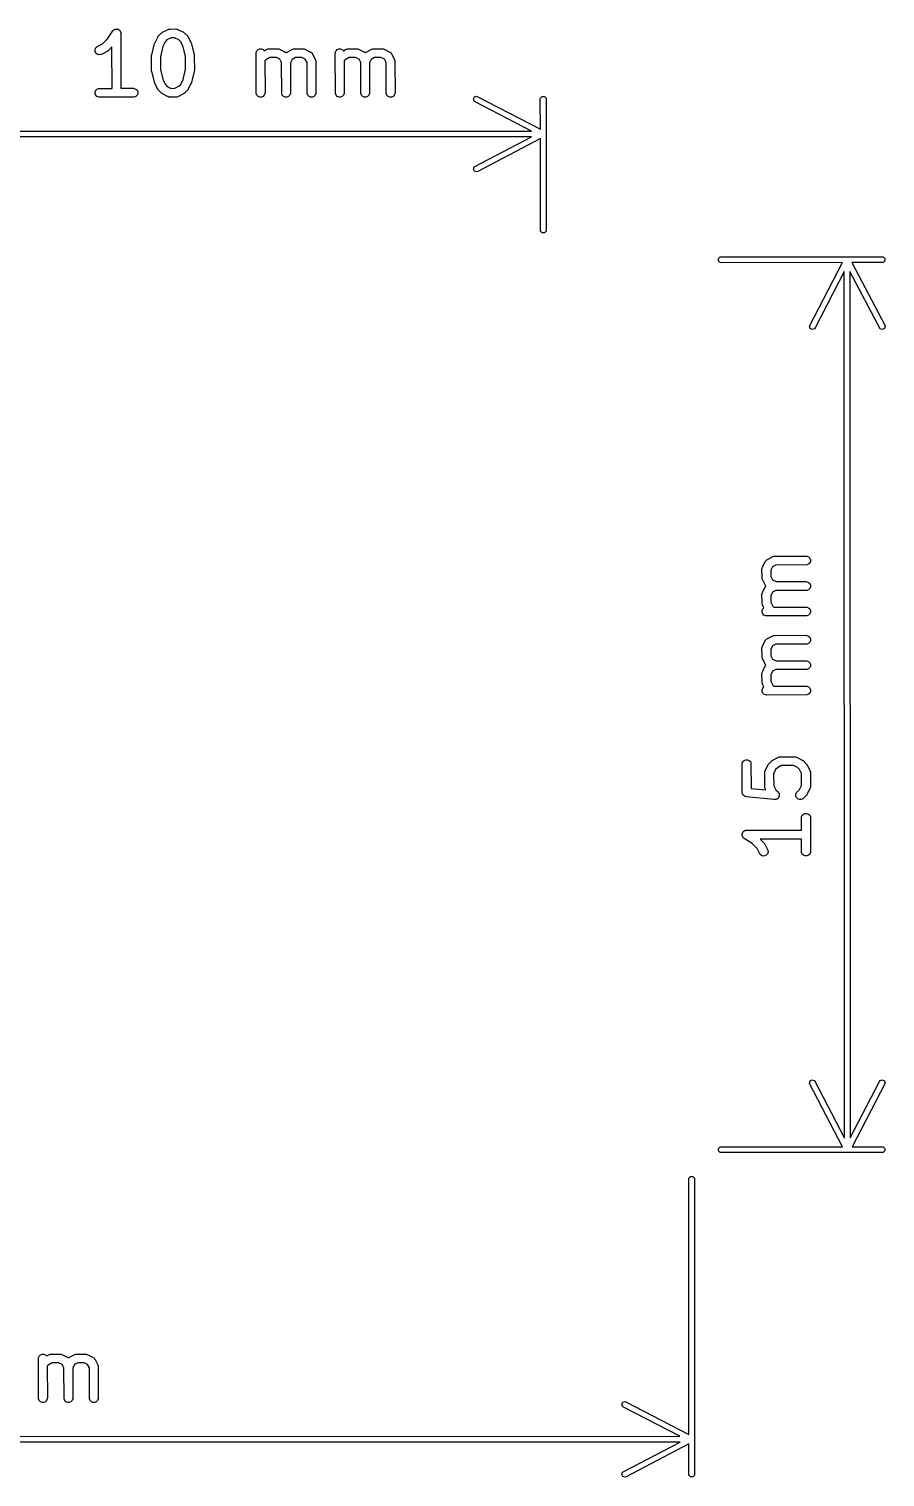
# Model space of a CAD drawing. Extents: x -5.05 to -3.88, y 5.17 to 6.13.
# Drawn here: x -4.445 to -3.878, y 5.173 to 6.134 of the extents above; entities that cross this region are included whole.
import ezdxf

# ---------------------------------------------------------------- set-up
doc = ezdxf.new("R2010")
doc.units = 0
doc.header["$MEASUREMENT"] = 0
doc.layers.add('BLACK', color=7, linetype='CONTINUOUS')

msp = doc.modelspace()

# ---------------------------------------------------------------- linework, layer by layer
at = {"layer": 'BLACK', "linetype": 'CONTINUOUS'}
for p, q in [((-4.39313, 6.12714), (-4.38972, 6.13235)), ((-4.38972, 6.13236), (-4.38935, 6.1328)), ((-4.38972, 6.13235), (-4.38972, 6.13236)), ((-4.38972, 6.13236), (-4.38972, 6.13236)), ((-4.38972, 6.13236), (-4.38972, 6.13236)), ((-4.38935, 6.1328), (-4.38911, 6.13296)), ((-4.38911, 6.13296), (-4.3889, 6.13317)), ((-4.3889, 6.13317), (-4.38864, 6.13328)), ((-4.38864, 6.13328), (-4.3884, 6.13344)), ((-4.3884, 6.13344), (-4.38811, 6.1335)), ((-4.38811, 6.1335), (-4.38784, 6.13361)), ((-4.38784, 6.13361), (-4.38755, 6.13361)), ((-4.38755, 6.13361), (-4.38727, 6.13367)), ((-4.38727, 6.13367), (-4.38698, 6.13361)), ((-4.38698, 6.13361), (-4.38669, 6.13361)), ((-4.38669, 6.13361), (-4.38642, 6.1335)), ((-4.38642, 6.1335), (-4.38614, 6.13344)), ((-4.38614, 6.13344), (-4.38589, 6.13328)), ((-4.38589, 6.13328), (-4.38562, 6.13317)), ((-4.38562, 6.13317), (-4.38542, 6.13297)), ((-4.38542, 6.13297), (-4.38518, 6.13281)), ((-4.38518, 6.13281), (-4.38501, 6.13256)), ((-4.38501, 6.13256), (-4.38481, 6.13236)), ((-4.38481, 6.13236), (-4.3847, 6.13209)), ((-4.3847, 6.13209), (-4.38454, 6.13185)), ((-4.38454, 6.13185), (-4.38448, 6.13156)), ((-4.38448, 6.13156), (-4.38437, 6.13129)), ((-4.38437, 6.13129), (-4.38437, 6.131)), ((-4.38437, 6.131), (-4.38431, 6.13072)), ((-4.38431, 6.13072), (-4.38437, 6.13044)), ((-4.38437, 6.13044), (-4.38431, 6.09428)), ((-4.35934, 6.129), (-4.35748, 6.13093)), ((-4.35748, 6.13093), (-4.35725, 6.13111)), ((-4.35725, 6.13111), (-4.3572, 6.13117)), ((-4.3572, 6.13117), (-4.35715, 6.1312)), ((-4.35715, 6.1312), (-4.35703, 6.1313)), ((-4.35703, 6.1313), (-4.35669, 6.13144)), ((-4.35669, 6.13144), (-4.35296, 6.13336)), ((-4.35296, 6.13336), (-4.35242, 6.13356)), ((-4.35242, 6.13356), (-4.35232, 6.13357)), ((-4.35232, 6.13357), (-4.35222, 6.13361)), ((-4.35222, 6.13361), (-4.35164, 6.13362)), ((-4.35164, 6.13362), (-4.35127, 6.13365)), ((-4.35127, 6.13365), (-4.35121, 6.13362)), ((-4.35121, 6.13362), (-4.34789, 6.13367)), ((-4.34789, 6.13367), (-4.34732, 6.13361)), ((-4.34732, 6.13361), (-4.34722, 6.13357)), ((-4.34722, 6.13357), (-4.34711, 6.13356)), ((-4.34711, 6.13356), (-4.3466, 6.13332)), ((-4.3466, 6.13332), (-4.34625, 6.13317)), ((-4.34625, 6.13317), (-4.3462, 6.13312)), ((-4.3462, 6.13312), (-4.34282, 6.13148)), ((-4.34282, 6.13148), (-4.34257, 6.13133)), ((-4.34257, 6.13133), (-4.3425, 6.1313)), ((-4.3425, 6.1313), (-4.34246, 6.13125)), ((-4.34246, 6.13125), (-4.34233, 6.13117)), ((-4.34233, 6.13117), (-4.34211, 6.13092)), ((-4.34211, 6.13092), (-4.34018, 6.12905)), ((-4.40144, 6.11984), (-4.40108, 6.12093)), ((-4.40108, 6.12093), (-4.40032, 6.1218)), ((-4.40032, 6.1218), (-4.39639, 6.12382)), ((-4.39639, 6.12382), (-4.39313, 6.12714)), ((-4.3902, 6.12177), (-4.39267, 6.11925)), ((-4.39016, 6.09426), (-4.3902, 6.12177)), ((-4.36379, 6.1166), (-4.36201, 6.12393)), ((-4.36201, 6.12393), (-4.36199, 6.12398)), ((-4.36199, 6.124), (-4.36197, 6.12404)), ((-4.36199, 6.12398), (-4.36199, 6.124)), ((-4.36197, 6.12404), (-4.36181, 6.12448)), ((-4.36181, 6.12448), (-4.36165, 6.12469)), ((-4.36165, 6.12469), (-4.35991, 6.12829)), ((-4.35991, 6.12829), (-4.35975, 6.12853)), ((-4.35975, 6.12853), (-4.35972, 6.12861)), ((-4.35972, 6.12861), (-4.35968, 6.12865)), ((-4.35968, 6.12865), (-4.3596, 6.12878)), ((-4.3596, 6.12878), (-4.35934, 6.129)), ((-4.35646, 6.12199), (-4.35811, 6.11516)), ((-4.35493, 6.12514), (-4.35646, 6.12199)), ((-4.35374, 6.12637), (-4.35493, 6.12514)), ((-4.35102, 6.12777), (-4.35374, 6.12637)), ((-4.34865, 6.1278), (-4.35102, 6.12777)), ((-4.34597, 6.1265), (-4.34865, 6.1278)), ((-4.34474, 6.12531), (-4.34597, 6.1265)), ((-4.34323, 6.12238), (-4.34474, 6.12531)), ((-4.34147, 6.11555), (-4.34323, 6.12238)), ((-4.34018, 6.12905), (-4.33999, 6.12883)), ((-4.33999, 6.12883), (-4.33994, 6.12878)), ((-4.33994, 6.12878), (-4.33991, 6.12872)), ((-4.33991, 6.12872), (-4.33981, 6.12861)), ((-4.33981, 6.12861), (-4.33967, 6.12826)), ((-4.33967, 6.12826), (-4.33775, 6.12454)), ((-4.33775, 6.12454), (-4.33774, 6.1245)), ((-4.33774, 6.1245), (-4.33772, 6.12448)), ((-4.33772, 6.12448), (-4.33771, 6.12443)), ((-4.33771, 6.12443), (-4.33755, 6.124)), ((-4.33755, 6.124), (-4.33753, 6.12371)), ((-4.33753, 6.12371), (-4.33565, 6.11643)), ((-4.40136, 6.11869), (-4.40144, 6.11984)), ((-4.40084, 6.11766), (-4.40136, 6.11869)), ((-4.39997, 6.1169), (-4.40084, 6.11766)), ((-4.39888, 6.11654), (-4.39997, 6.1169)), ((-4.39773, 6.11662), (-4.39888, 6.11654)), ((-4.39719, 6.11683), (-4.39773, 6.11662)), ((-4.39347, 6.11874), (-4.39719, 6.11683)), ((-4.39312, 6.11889), (-4.39347, 6.11874)), ((-4.39301, 6.11898), (-4.39312, 6.11889)), ((-4.39295, 6.11901), (-4.39301, 6.11898)), ((-4.3929, 6.11907), (-4.39295, 6.11901)), ((-4.39267, 6.11925), (-4.3929, 6.11907)), ((-4.36397, 6.11586), (-4.36395, 6.11593)), ((-4.36396, 6.11582), (-4.36397, 6.11586)), ((-4.36397, 6.11572), (-4.36396, 6.11582)), ((-4.36392, 6.10653), (-4.36397, 6.11572)), ((-4.36395, 6.11593), (-4.36391, 6.11629)), ((-4.36391, 6.11629), (-4.36379, 6.1166)), ((-4.35811, 6.11516), (-4.35806, 6.10651)), ((-4.34142, 6.1069), (-4.34147, 6.11555)), ((-4.33565, 6.11643), (-4.33564, 6.11633)), ((-4.33564, 6.11633), (-4.33562, 6.11629)), ((-4.33562, 6.11629), (-4.33562, 6.11622)), ((-4.33562, 6.11622), (-4.33557, 6.11586)), ((-4.33557, 6.11586), (-4.33562, 6.11553)), ((-4.33562, 6.11553), (-4.33557, 6.10634)), ((-4.2946, 6.11759), (-4.29455, 6.11817)), ((-4.29455, 6.09077), (-4.2946, 6.11759)), ((-4.29455, 6.11817), (-4.2941, 6.11923)), ((-4.2941, 6.11923), (-4.29329, 6.12005)), ((-4.29329, 6.12005), (-4.29223, 6.12049)), ((-4.29223, 6.12049), (-4.29107, 6.12049)), ((-4.29107, 6.12049), (-4.29001, 6.12005)), ((-4.29001, 6.12005), (-4.28923, 6.11926)), ((-4.28923, 6.11926), (-4.28735, 6.12023)), ((-4.28812, 6.11325), (-4.28874, 6.1126)), ((-4.28874, 6.1126), (-4.2887, 6.09135)), ((-4.28541, 6.11465), (-4.28812, 6.11325)), ((-4.28735, 6.12023), (-4.28681, 6.12044)), ((-4.28681, 6.12044), (-4.2867, 6.12045)), ((-4.2867, 6.12045), (-4.2866, 6.12049)), ((-4.2866, 6.12049), (-4.28606, 6.12049)), ((-4.28606, 6.12049), (-4.28566, 6.12052)), ((-4.28566, 6.12052), (-4.28558, 6.1205)), ((-4.28558, 6.1205), (-4.2804, 6.12055)), ((-4.28117, 6.11468), (-4.28541, 6.11465)), ((-4.27886, 6.11356), (-4.28117, 6.11468)), ((-4.2804, 6.12055), (-4.27983, 6.12049)), ((-4.27983, 6.12049), (-4.27973, 6.12045)), ((-4.27973, 6.12045), (-4.27962, 6.12044)), ((-4.27962, 6.12044), (-4.27911, 6.12019)), ((-4.27911, 6.12019), (-4.27876, 6.12005)), ((-4.27773, 6.11136), (-4.27886, 6.11356)), ((-4.27876, 6.12005), (-4.27871, 6.12)), ((-4.27871, 6.12), (-4.27533, 6.11836)), ((-4.27767, 6.09077), (-4.27773, 6.11136)), ((-4.27533, 6.11836), (-4.27523, 6.1183)), ((-4.27523, 6.1183), (-4.27519, 6.11828)), ((-4.27519, 6.11828), (-4.27513, 6.11823)), ((-4.27513, 6.11823), (-4.27484, 6.11805)), ((-4.27484, 6.11805), (-4.27478, 6.11798)), ((-4.27478, 6.11798), (-4.27471, 6.11805)), ((-4.27471, 6.11805), (-4.27452, 6.11815)), ((-4.27452, 6.11815), (-4.27436, 6.11828)), ((-4.27436, 6.11828), (-4.27407, 6.11838)), ((-4.27407, 6.11838), (-4.27047, 6.12023)), ((-4.27075, 6.11351), (-4.27188, 6.11118)), ((-4.26854, 6.11465), (-4.27075, 6.11351)), ((-4.27047, 6.12023), (-4.26993, 6.12044)), ((-4.26993, 6.12044), (-4.26983, 6.12045)), ((-4.26983, 6.12045), (-4.26973, 6.12049)), ((-4.26973, 6.12049), (-4.26919, 6.12049)), ((-4.26919, 6.12049), (-4.26878, 6.12052)), ((-4.26878, 6.12052), (-4.26871, 6.1205)), ((-4.26871, 6.1205), (-4.26353, 6.12055)), ((-4.2643, 6.11468), (-4.26854, 6.11465)), ((-4.26199, 6.11356), (-4.2643, 6.11468)), ((-4.26353, 6.12055), (-4.26295, 6.12049)), ((-4.26295, 6.12049), (-4.26285, 6.12045)), ((-4.26285, 6.12045), (-4.26275, 6.12044)), ((-4.26275, 6.12044), (-4.26224, 6.12019)), ((-4.26224, 6.12019), (-4.26189, 6.12005)), ((-4.26086, 6.11136), (-4.26199, 6.11356)), ((-4.26189, 6.12005), (-4.26184, 6.12)), ((-4.26184, 6.12), (-4.25846, 6.11836)), ((-4.2608, 6.09077), (-4.26086, 6.11136)), ((-4.25846, 6.11836), (-4.25836, 6.1183)), ((-4.25836, 6.1183), (-4.25832, 6.11828)), ((-4.25832, 6.11828), (-4.25826, 6.11823)), ((-4.25826, 6.11823), (-4.25797, 6.11805)), ((-4.25797, 6.11805), (-4.25773, 6.11777)), ((-4.25773, 6.11777), (-4.25745, 6.11753)), ((-4.25745, 6.11753), (-4.25734, 6.11733)), ((-4.25734, 6.11733), (-4.25721, 6.11718)), ((-4.25721, 6.11718), (-4.25712, 6.11689)), ((-4.25712, 6.11689), (-4.25526, 6.11329)), ((-4.25526, 6.11329), (-4.25506, 6.11275)), ((-4.25506, 6.11275), (-4.25505, 6.11264)), ((-4.25505, 6.11264), (-4.25501, 6.11254)), ((-4.25501, 6.11254), (-4.25501, 6.11205)), ((-4.25501, 6.11205), (-4.25497, 6.1116)), ((-4.25497, 6.1116), (-4.25501, 6.11151)), ((-4.25501, 6.11151), (-4.25495, 6.09135)), ((-4.24211, 6.11759), (-4.24205, 6.11817)), ((-4.24205, 6.09077), (-4.24211, 6.11759)), ((-4.24205, 6.11817), (-4.24161, 6.11923)), ((-4.24161, 6.11923), (-4.2408, 6.12005)), ((-4.2408, 6.12005), (-4.23973, 6.12049)), ((-4.23973, 6.12049), (-4.23858, 6.12049)), ((-4.23858, 6.12049), (-4.23752, 6.12005)), ((-4.23752, 6.12005), (-4.23673, 6.11926)), ((-4.23673, 6.11926), (-4.23485, 6.12023)), ((-4.23563, 6.11325), (-4.23625, 6.1126)), ((-4.23625, 6.1126), (-4.2362, 6.09135)), ((-4.23291, 6.11465), (-4.23563, 6.11325)), ((-4.23485, 6.12023), (-4.23431, 6.12044)), ((-4.23431, 6.12044), (-4.23421, 6.12045)), ((-4.23421, 6.12045), (-4.23411, 6.12049)), ((-4.23411, 6.12049), (-4.23356, 6.12049)), ((-4.23356, 6.12049), (-4.23316, 6.12052)), ((-4.23316, 6.12052), (-4.23309, 6.1205)), ((-4.23309, 6.1205), (-4.22791, 6.12055)), ((-4.22868, 6.11468), (-4.23291, 6.11465)), ((-4.22637, 6.11356), (-4.22868, 6.11468)), ((-4.22791, 6.12055), (-4.22733, 6.12049)), ((-4.22733, 6.12049), (-4.22723, 6.12045)), ((-4.22723, 6.12045), (-4.22713, 6.12044)), ((-4.22713, 6.12044), (-4.22662, 6.12019)), ((-4.22662, 6.12019), (-4.22627, 6.12005)), ((-4.22523, 6.11136), (-4.22637, 6.11356)), ((-4.22627, 6.12005), (-4.22622, 6.12)), ((-4.22622, 6.12), (-4.22284, 6.11836)), ((-4.22518, 6.09077), (-4.22523, 6.11136)), ((-4.22284, 6.11836), (-4.22274, 6.1183)), ((-4.22274, 6.1183), (-4.2227, 6.11828)), ((-4.2227, 6.11828), (-4.22264, 6.11823)), ((-4.22264, 6.11823), (-4.22235, 6.11805)), ((-4.22235, 6.11805), (-4.22228, 6.11798)), ((-4.22228, 6.11798), (-4.22222, 6.11805)), ((-4.22222, 6.11805), (-4.22202, 6.11815)), ((-4.22202, 6.11815), (-4.22187, 6.11828)), ((-4.22187, 6.11828), (-4.22158, 6.11838)), ((-4.22158, 6.11838), (-4.21798, 6.12023)), ((-4.21826, 6.11351), (-4.21938, 6.11118)), ((-4.21604, 6.11465), (-4.21826, 6.11351)), ((-4.21798, 6.12023), (-4.21744, 6.12044)), ((-4.21744, 6.12044), (-4.21733, 6.12045)), ((-4.21733, 6.12045), (-4.21724, 6.12049)), ((-4.21724, 6.12049), (-4.21669, 6.12049)), ((-4.21669, 6.12049), (-4.21629, 6.12052)), ((-4.21629, 6.12052), (-4.21622, 6.1205)), ((-4.21622, 6.1205), (-4.21103, 6.12055)), ((-4.2118, 6.11468), (-4.21604, 6.11465)), ((-4.2095, 6.11356), (-4.2118, 6.11468)), ((-4.21103, 6.12055), (-4.21046, 6.12049)), ((-4.21046, 6.12049), (-4.21036, 6.12045)), ((-4.21036, 6.12045), (-4.21026, 6.12044)), ((-4.21026, 6.12044), (-4.20974, 6.12019)), ((-4.20974, 6.12019), (-4.20939, 6.12005)), ((-4.20836, 6.11136), (-4.2095, 6.11356)), ((-4.20939, 6.12005), (-4.20935, 6.12)), ((-4.20935, 6.12), (-4.20596, 6.11836)), ((-4.20831, 6.09077), (-4.20836, 6.11136)), ((-4.20596, 6.11836), (-4.20587, 6.1183)), ((-4.20587, 6.1183), (-4.20582, 6.11828)), ((-4.20582, 6.11828), (-4.20577, 6.11823)), ((-4.20577, 6.11823), (-4.20547, 6.11805)), ((-4.20547, 6.11805), (-4.20523, 6.11777)), ((-4.20523, 6.11777), (-4.20495, 6.11753)), ((-4.20495, 6.11753), (-4.20485, 6.11733)), ((-4.20485, 6.11733), (-4.20472, 6.11718)), ((-4.20472, 6.11718), (-4.20462, 6.11689)), ((-4.20462, 6.11689), (-4.20277, 6.11329)), ((-4.20277, 6.11329), (-4.20256, 6.11275)), ((-4.20256, 6.11275), (-4.20256, 6.11264)), ((-4.20256, 6.11264), (-4.20251, 6.11254)), ((-4.20251, 6.11254), (-4.20251, 6.11205)), ((-4.20251, 6.11205), (-4.20248, 6.1116)), ((-4.20248, 6.1116), (-4.20251, 6.11151)), ((-4.20251, 6.11151), (-4.20246, 6.09135)), ((-4.36397, 6.1062), (-4.36392, 6.10653)), ((-4.36391, 6.10584), (-4.36397, 6.1062)), ((-4.36391, 6.10577), (-4.36391, 6.10584)), ((-4.3639, 6.10573), (-4.36391, 6.10577)), ((-4.36388, 6.10563), (-4.3639, 6.10573)), ((-4.36201, 6.09836), (-4.36388, 6.10563)), ((-4.35806, 6.10651), (-4.35631, 6.09968)), ((-4.34308, 6.10007), (-4.34142, 6.1069)), ((-4.33575, 6.10547), (-4.33753, 6.09813)), ((-4.33562, 6.10577), (-4.33575, 6.10547)), ((-4.33559, 6.10613), (-4.33562, 6.10577)), ((-4.33557, 6.1062), (-4.33559, 6.10613)), ((-4.33557, 6.10634), (-4.33558, 6.10624)), ((-4.33558, 6.10624), (-4.33557, 6.1062)), ((-4.27188, 6.11118), (-4.27182, 6.09135)), ((-4.21938, 6.11118), (-4.21933, 6.09135)), ((-4.40141, 6.09192), (-4.40097, 6.09299)), ((-4.40097, 6.09299), (-4.40015, 6.0938)), ((-4.40015, 6.0938), (-4.39909, 6.09424)), ((-4.39909, 6.09424), (-4.39016, 6.09426)), ((-4.38431, 6.09428), (-4.37601, 6.0943)), ((-4.37601, 6.0943), (-4.37544, 6.09424)), ((-4.37544, 6.09424), (-4.37437, 6.0938)), ((-4.37437, 6.0938), (-4.37356, 6.09299)), ((-4.37356, 6.09299), (-4.37312, 6.09192)), ((-4.36199, 6.09806), (-4.36201, 6.09836)), ((-4.36182, 6.09763), (-4.36199, 6.09806)), ((-4.36181, 6.09758), (-4.36182, 6.09763)), ((-4.3618, 6.09757), (-4.36181, 6.09758)), ((-4.36178, 6.09752), (-4.3618, 6.09757)), ((-4.35987, 6.0938), (-4.36178, 6.09752)), ((-4.35972, 6.09345), (-4.35987, 6.0938)), ((-4.35963, 6.09334), (-4.35972, 6.09345)), ((-4.3596, 6.09328), (-4.35963, 6.09334)), ((-4.35954, 6.09323), (-4.3596, 6.09328)), ((-4.35935, 6.09301), (-4.35954, 6.09323)), ((-4.35742, 6.09114), (-4.35935, 6.09301)), ((-4.35631, 6.09968), (-4.3548, 6.09675)), ((-4.3548, 6.09675), (-4.35356, 6.09556)), ((-4.35356, 6.09556), (-4.35088, 6.09426)), ((-4.35088, 6.09426), (-4.34851, 6.09429)), ((-4.34851, 6.09429), (-4.3458, 6.09569)), ((-4.3458, 6.09569), (-4.34461, 6.09692)), ((-4.34461, 6.09692), (-4.34308, 6.10007)), ((-4.34019, 6.09306), (-4.34206, 6.09113)), ((-4.33994, 6.09328), (-4.34019, 6.09306)), ((-4.33986, 6.09341), (-4.33994, 6.09328)), ((-4.33981, 6.09345), (-4.33986, 6.09341)), ((-4.33978, 6.09353), (-4.33981, 6.09345)), ((-4.33963, 6.09377), (-4.33978, 6.09353)), ((-4.33788, 6.09737), (-4.33963, 6.09377)), ((-4.33772, 6.09758), (-4.33788, 6.09737)), ((-4.33757, 6.09802), (-4.33772, 6.09758)), ((-4.33755, 6.09806), (-4.33757, 6.09802)), ((-4.33754, 6.09809), (-4.33755, 6.09806)), ((-4.33753, 6.09813), (-4.33754, 6.09809)), ((-4.40141, 6.09077), (-4.40141, 6.09192)), ((-4.40097, 6.08971), (-4.40141, 6.09077)), ((-4.40015, 6.08889), (-4.40097, 6.08971)), ((-4.39909, 6.08845), (-4.40015, 6.08889)), ((-4.39851, 6.08839), (-4.39909, 6.08845)), ((-4.37544, 6.08845), (-4.39851, 6.08839)), ((-4.37437, 6.08889), (-4.37544, 6.08845)), ((-4.37356, 6.08971), (-4.37437, 6.08889)), ((-4.37312, 6.09077), (-4.37356, 6.08971)), ((-4.37312, 6.09192), (-4.37312, 6.09077)), ((-4.3572, 6.09089), (-4.35742, 6.09114)), ((-4.35708, 6.09081), (-4.3572, 6.09089)), ((-4.35703, 6.09077), (-4.35708, 6.09081)), ((-4.35696, 6.09074), (-4.35703, 6.09077)), ((-4.35671, 6.09058), (-4.35696, 6.09074)), ((-4.35333, 6.08894), (-4.35671, 6.09058)), ((-4.35328, 6.08889), (-4.35333, 6.08894)), ((-4.35293, 6.08875), (-4.35328, 6.08889)), ((-4.35242, 6.0885), (-4.35293, 6.08875)), ((-4.35232, 6.08849), (-4.35242, 6.0885)), ((-4.35222, 6.08845), (-4.35232, 6.08849)), ((-4.35164, 6.08839), (-4.35222, 6.08845)), ((-4.34832, 6.08844), (-4.35164, 6.08839)), ((-4.34826, 6.08842), (-4.34832, 6.08844)), ((-4.3479, 6.08844), (-4.34826, 6.08842)), ((-4.34732, 6.08845), (-4.3479, 6.08844)), ((-4.34722, 6.08849), (-4.34732, 6.08845)), ((-4.34711, 6.0885), (-4.34722, 6.08849)), ((-4.34657, 6.0887), (-4.34711, 6.0885)), ((-4.34285, 6.09062), (-4.34657, 6.0887)), ((-4.3425, 6.09077), (-4.34285, 6.09062)), ((-4.34239, 6.09086), (-4.3425, 6.09077)), ((-4.34233, 6.09089), (-4.34239, 6.09086)), ((-4.34228, 6.09095), (-4.34233, 6.09089)), ((-4.34206, 6.09113), (-4.34228, 6.09095)), ((-4.2941, 6.08971), (-4.29455, 6.09077)), ((-4.29329, 6.08889), (-4.2941, 6.08971)), ((-4.29223, 6.08845), (-4.29329, 6.08889)), ((-4.29107, 6.08845), (-4.29223, 6.08845)), ((-4.29001, 6.08889), (-4.29107, 6.08845)), ((-4.28919, 6.08971), (-4.29001, 6.08889)), ((-4.28875, 6.09077), (-4.28919, 6.08971)), ((-4.2887, 6.09135), (-4.28875, 6.09077)), ((-4.27723, 6.08971), (-4.27767, 6.09077)), ((-4.27642, 6.08889), (-4.27723, 6.08971)), ((-4.27535, 6.08845), (-4.27642, 6.08889)), ((-4.2742, 6.08845), (-4.27535, 6.08845)), ((-4.27314, 6.08889), (-4.2742, 6.08845)), ((-4.27232, 6.08971), (-4.27314, 6.08889)), ((-4.27188, 6.09077), (-4.27232, 6.08971)), ((-4.27182, 6.09135), (-4.27188, 6.09077)), ((-4.26036, 6.08971), (-4.2608, 6.09077)), ((-4.25954, 6.08889), (-4.26036, 6.08971)), ((-4.25848, 6.08845), (-4.25954, 6.08889)), ((-4.25733, 6.08845), (-4.25848, 6.08845)), ((-4.25626, 6.08889), (-4.25733, 6.08845)), ((-4.25545, 6.08971), (-4.25626, 6.08889)), ((-4.25501, 6.09077), (-4.25545, 6.08971)), ((-4.25495, 6.09135), (-4.25501, 6.09077)), ((-4.24161, 6.08971), (-4.24205, 6.09077)), ((-4.2408, 6.08889), (-4.24161, 6.08971)), ((-4.23973, 6.08845), (-4.2408, 6.08889)), ((-4.23858, 6.08845), (-4.23973, 6.08845)), ((-4.23752, 6.08889), (-4.23858, 6.08845)), ((-4.2367, 6.08971), (-4.23752, 6.08889)), ((-4.23626, 6.09077), (-4.2367, 6.08971)), ((-4.2362, 6.09135), (-4.23626, 6.09077)), ((-4.22474, 6.08971), (-4.22518, 6.09077)), ((-4.22392, 6.08889), (-4.22474, 6.08971)), ((-4.22286, 6.08845), (-4.22392, 6.08889)), ((-4.22171, 6.08845), (-4.22286, 6.08845)), ((-4.22064, 6.08889), (-4.22171, 6.08845)), ((-4.21983, 6.08971), (-4.22064, 6.08889)), ((-4.21939, 6.09077), (-4.21983, 6.08971)), ((-4.21933, 6.09135), (-4.21939, 6.09077)), ((-4.20787, 6.08971), (-4.20831, 6.09077)), ((-4.20705, 6.08889), (-4.20787, 6.08971)), ((-4.20599, 6.08845), (-4.20705, 6.08889)), ((-4.20483, 6.08845), (-4.20599, 6.08845)), ((-4.20377, 6.08889), (-4.20483, 6.08845)), ((-4.20296, 6.08971), (-4.20377, 6.08889)), ((-4.20251, 6.09077), (-4.20296, 6.08971)), ((-4.20246, 6.09135), (-4.20251, 6.09077)), ((-4.15048, 6.08724), (-4.14979, 6.08857)), ((-4.15003, 6.0858), (-4.15048, 6.08724)), ((-4.14943, 6.08532), (-4.15003, 6.0858)), ((-4.14979, 6.08857), (-4.14835, 6.08902)), ((-4.11194, 6.06594), (-4.14943, 6.08532)), ((-4.14835, 6.08902), (-4.10611, 6.06719)), ((-4.10614, 6.08706), (-4.10599, 6.08782)), ((-4.10611, 6.06719), (-4.10614, 6.08706)), ((-4.10599, 6.08782), (-4.10493, 6.08888)), ((-4.10493, 6.08888), (-4.10342, 6.08888)), ((-4.10342, 6.08888), (-4.10235, 6.08782)), ((-4.10235, 6.08782), (-4.10231, 6.06434)), ((-4.49016, 6.0658), (-4.11194, 6.06594)), ((-4.10231, 6.06434), (-4.10221, 6.06415)), ((-4.10221, 6.0638), (-4.10231, 6.06361)), ((-4.10231, 6.06361), (-4.1022, 6.00024)), ((-4.10221, 6.06415), (-4.10227, 6.06398)), ((-4.10227, 6.06398), (-4.10221, 6.0638)), ((-4.11189, 6.06215), (-4.4901, 6.06201)), ((-4.15003, 6.04215), (-4.11189, 6.06215)), ((-4.1061, 6.06091), (-4.14761, 6.03914)), ((-4.10599, 5.99948), (-4.1061, 6.06091)), ((-4.15048, 6.04072), (-4.15003, 6.04215)), ((-4.14979, 6.03938), (-4.15048, 6.04072)), ((-4.14835, 6.03893), (-4.14979, 6.03938)), ((-4.14761, 6.03914), (-4.14835, 6.03893)), ((-4.10493, 5.99842), (-4.10599, 5.99948)), ((-4.10342, 5.99842), (-4.10493, 5.99842)), ((-4.10235, 5.99948), (-4.10342, 5.99842)), ((-4.1022, 6.00024), (-4.10235, 5.99948)), ((-3.98788, 5.9813), (-3.98682, 5.98237)), ((-3.98788, 5.9798), (-3.98788, 5.9813)), ((-3.98682, 5.97873), (-3.98788, 5.9798)), ((-3.98682, 5.98237), (-3.90278, 5.98249)), ((-3.98606, 5.97858), (-3.98682, 5.97873)), ((-3.90573, 5.97869), (-3.98606, 5.97858)), ((-3.92761, 5.93637), (-3.90573, 5.97869)), ((-3.90278, 5.98249), (-3.90273, 5.98251)), ((-3.90273, 5.98251), (-3.90265, 5.98249)), ((-3.90265, 5.98249), (-3.90247, 5.98249)), ((-3.90247, 5.98249), (-3.90239, 5.98251)), ((-3.90239, 5.98251), (-3.90234, 5.98249)), ((-3.90234, 5.98249), (-3.87947, 5.98252)), ((-3.87872, 5.97873), (-3.89953, 5.9787)), ((-3.89953, 5.9787), (-3.87773, 5.93711)), ((-3.87947, 5.98252), (-3.87872, 5.98237)), ((-3.87872, 5.98237), (-3.87765, 5.9813)), ((-3.87765, 5.9798), (-3.87872, 5.97873)), ((-3.87765, 5.9813), (-3.87765, 5.9798)), ((-3.90453, 5.97278), (-3.9239, 5.93529)), ((-3.90438, 5.39771), (-3.90453, 5.97278)), ((-3.88074, 5.93469), (-3.90074, 5.97284)), ((-3.90074, 5.97284), (-3.90059, 5.39777)), ((-3.92715, 5.93494), (-3.92761, 5.93637)), ((-3.92582, 5.93424), (-3.92715, 5.93494)), ((-3.92438, 5.93469), (-3.92582, 5.93424)), ((-3.9239, 5.93529), (-3.92438, 5.93469)), ((-3.8793, 5.93424), (-3.88074, 5.93469)), ((-3.87796, 5.93494), (-3.8793, 5.93424)), ((-3.87751, 5.93637), (-3.87796, 5.93494)), ((-3.87773, 5.93711), (-3.87751, 5.93637)), ((-3.95913, 5.77526), (-3.95907, 5.77584)), ((-3.95908, 5.77008), (-3.95913, 5.77526)), ((-3.95907, 5.77584), (-3.95903, 5.77594)), ((-3.95903, 5.77594), (-3.95902, 5.77604)), ((-3.95902, 5.77604), (-3.95877, 5.77656)), ((-3.95877, 5.77656), (-3.95863, 5.7769)), ((-3.95863, 5.7769), (-3.95858, 5.77695)), ((-3.95858, 5.77695), (-3.95694, 5.78033)), ((-3.95694, 5.78033), (-3.95688, 5.78043)), ((-3.95688, 5.78043), (-3.95687, 5.78048)), ((-3.95687, 5.78048), (-3.95682, 5.78053)), ((-3.95682, 5.78053), (-3.95663, 5.78082)), ((-3.95663, 5.78082), (-3.95635, 5.78107)), ((-3.95635, 5.78107), (-3.95611, 5.78135)), ((-3.95611, 5.78135), (-3.95591, 5.78145)), ((-3.95591, 5.78145), (-3.95576, 5.78158)), ((-3.95576, 5.78158), (-3.95547, 5.78168)), ((-3.95547, 5.78168), (-3.95187, 5.78353)), ((-3.95215, 5.7768), (-3.95327, 5.77449)), ((-3.94994, 5.77794), (-3.95215, 5.7768)), ((-3.95187, 5.78353), (-3.95133, 5.78374)), ((-3.95133, 5.78374), (-3.95122, 5.78374)), ((-3.95122, 5.78374), (-3.95113, 5.78378)), ((-3.95113, 5.78378), (-3.95064, 5.78379)), ((-3.95064, 5.78379), (-3.95018, 5.78382)), ((-3.95018, 5.78382), (-3.95009, 5.78379)), ((-3.95009, 5.78379), (-3.92993, 5.78384)), ((-3.92935, 5.77799), (-3.94994, 5.77794)), ((-3.92993, 5.78384), (-3.92935, 5.78378)), ((-3.92935, 5.78378), (-3.92829, 5.78334)), ((-3.92829, 5.77843), (-3.92935, 5.77799)), ((-3.92829, 5.78334), (-3.92747, 5.78253)), ((-3.92747, 5.77925), (-3.92829, 5.77843)), ((-3.92747, 5.78253), (-3.92703, 5.78146)), ((-3.92703, 5.78031), (-3.92747, 5.77925)), ((-3.92703, 5.78146), (-3.92703, 5.78031)), ((-3.9591, 5.77001), (-3.95908, 5.77008)), ((-3.95908, 5.76961), (-3.9591, 5.77001)), ((-3.95907, 5.76906), (-3.95908, 5.76961)), ((-3.95903, 5.76897), (-3.95907, 5.76906)), ((-3.95902, 5.76886), (-3.95903, 5.76897)), ((-3.95882, 5.76832), (-3.95902, 5.76886)), ((-3.95696, 5.76472), (-3.95882, 5.76832)), ((-3.95327, 5.77449), (-3.95323, 5.77026)), ((-3.95323, 5.77026), (-3.95209, 5.76804)), ((-3.95209, 5.76804), (-3.94976, 5.76692)), ((-3.94976, 5.76692), (-3.92993, 5.76697)), ((-3.92993, 5.76697), (-3.92935, 5.76691)), ((-3.92935, 5.76691), (-3.92829, 5.76647)), ((-3.92829, 5.76647), (-3.92747, 5.76566)), ((-3.92747, 5.76566), (-3.92703, 5.76459)), ((-3.95913, 5.75839), (-3.95907, 5.75897)), ((-3.95908, 5.75321), (-3.95913, 5.75839)), ((-3.95907, 5.75897), (-3.95903, 5.75907)), ((-3.95903, 5.75907), (-3.95902, 5.75917)), ((-3.95902, 5.75917), (-3.95877, 5.75968)), ((-3.95877, 5.75968), (-3.95863, 5.76003)), ((-3.95863, 5.76003), (-3.95858, 5.76008)), ((-3.95858, 5.76008), (-3.95694, 5.76346)), ((-3.95687, 5.76443), (-3.95696, 5.76472)), ((-3.95694, 5.76346), (-3.95688, 5.76356)), ((-3.95688, 5.76356), (-3.95687, 5.7636)), ((-3.95673, 5.76428), (-3.95687, 5.76443)), ((-3.95687, 5.7636), (-3.95682, 5.76366)), ((-3.95682, 5.76366), (-3.95663, 5.76395)), ((-3.95663, 5.76408), (-3.95673, 5.76428)), ((-3.95656, 5.76402), (-3.95663, 5.76408)), ((-3.95663, 5.76395), (-3.95656, 5.76402)), ((-3.95215, 5.75993), (-3.95327, 5.75762)), ((-3.95327, 5.75762), (-3.95323, 5.75338)), ((-3.94994, 5.76106), (-3.95215, 5.75993)), ((-3.92935, 5.76112), (-3.94994, 5.76106)), ((-3.92829, 5.76156), (-3.92935, 5.76112)), ((-3.92747, 5.76238), (-3.92829, 5.76156)), ((-3.92703, 5.76344), (-3.92747, 5.76238)), ((-3.92703, 5.76459), (-3.92703, 5.76344)), ((-3.9591, 5.75314), (-3.95908, 5.75321)), ((-3.95908, 5.75273), (-3.9591, 5.75314)), ((-3.95907, 5.75219), (-3.95908, 5.75273)), ((-3.95903, 5.75209), (-3.95907, 5.75219)), ((-3.95907, 5.74772), (-3.95863, 5.74878)), ((-3.95907, 5.74657), (-3.95907, 5.74772)), ((-3.95863, 5.7455), (-3.95907, 5.74657)), ((-3.95902, 5.75199), (-3.95903, 5.75209)), ((-3.95882, 5.75145), (-3.95902, 5.75199)), ((-3.95785, 5.74957), (-3.95882, 5.75145)), ((-3.95863, 5.74878), (-3.95785, 5.74957)), ((-3.95323, 5.75338), (-3.95183, 5.75067)), ((-3.95183, 5.75067), (-3.95119, 5.75005)), ((-3.95119, 5.75005), (-3.92993, 5.7501)), ((-3.92993, 5.7501), (-3.92935, 5.75004)), ((-3.92935, 5.75004), (-3.92829, 5.7496)), ((-3.92829, 5.7496), (-3.92747, 5.74878)), ((-3.92747, 5.74878), (-3.92703, 5.74772)), ((-3.92703, 5.74657), (-3.92747, 5.7455)), ((-3.92703, 5.74772), (-3.92703, 5.74657)), ((-3.95782, 5.74469), (-3.95863, 5.7455)), ((-3.95675, 5.74425), (-3.95782, 5.74469)), ((-3.95618, 5.74419), (-3.95675, 5.74425)), ((-3.92935, 5.74425), (-3.95618, 5.74419)), ((-3.92829, 5.74469), (-3.92935, 5.74425)), ((-3.92747, 5.7455), (-3.92829, 5.74469)), ((-3.95858, 5.72446), (-3.95694, 5.72784)), ((-3.95694, 5.72784), (-3.95688, 5.72794)), ((-3.95688, 5.72794), (-3.95687, 5.72798)), ((-3.95687, 5.72798), (-3.95682, 5.72804)), ((-3.95682, 5.72804), (-3.95663, 5.72833)), ((-3.95663, 5.72833), (-3.95635, 5.72857)), ((-3.95635, 5.72857), (-3.95611, 5.72885)), ((-3.95611, 5.72885), (-3.95591, 5.72895)), ((-3.95591, 5.72895), (-3.95576, 5.72909)), ((-3.95576, 5.72909), (-3.95547, 5.72918)), ((-3.95547, 5.72918), (-3.95187, 5.73104)), ((-3.95187, 5.73104), (-3.95133, 5.73124)), ((-3.95133, 5.73124), (-3.95122, 5.73125)), ((-3.95122, 5.73125), (-3.95113, 5.73129)), ((-3.95113, 5.73129), (-3.95064, 5.73129)), ((-3.95064, 5.73129), (-3.95018, 5.73132)), ((-3.95018, 5.73132), (-3.95009, 5.73129)), ((-3.95009, 5.73129), (-3.92993, 5.73135)), ((-3.92993, 5.73135), (-3.92935, 5.73129)), ((-3.92935, 5.73129), (-3.92829, 5.73085)), ((-3.92829, 5.73085), (-3.92747, 5.73004)), ((-3.92747, 5.73004), (-3.92703, 5.72897)), ((-3.92703, 5.72782), (-3.92747, 5.72675)), ((-3.92703, 5.72897), (-3.92703, 5.72782)), ((-3.95913, 5.72277), (-3.95907, 5.72335)), ((-3.95908, 5.71759), (-3.95913, 5.72277)), ((-3.9591, 5.71752), (-3.95908, 5.71759)), ((-3.95908, 5.71711), (-3.9591, 5.71752)), ((-3.95907, 5.72335), (-3.95903, 5.72344)), ((-3.95903, 5.72344), (-3.95902, 5.72355)), ((-3.95902, 5.72355), (-3.95877, 5.72406)), ((-3.95877, 5.72406), (-3.95863, 5.72441)), ((-3.95863, 5.72441), (-3.95858, 5.72446)), ((-3.95215, 5.72431), (-3.95327, 5.722)), ((-3.95327, 5.722), (-3.95323, 5.71776)), ((-3.95323, 5.71776), (-3.95209, 5.71555)), ((-3.94994, 5.72544), (-3.95215, 5.72431)), ((-3.92935, 5.7255), (-3.94994, 5.72544)), ((-3.92829, 5.72594), (-3.92935, 5.7255)), ((-3.92747, 5.72675), (-3.92829, 5.72594)), ((-3.95907, 5.71657), (-3.95908, 5.71711)), ((-3.95903, 5.71647), (-3.95907, 5.71657)), ((-3.95902, 5.71637), (-3.95903, 5.71647)), ((-3.95882, 5.71583), (-3.95902, 5.71637)), ((-3.95696, 5.71223), (-3.95882, 5.71583)), ((-3.95858, 5.70759), (-3.95694, 5.71097)), ((-3.95687, 5.71193), (-3.95696, 5.71223)), ((-3.95694, 5.71097), (-3.95688, 5.71106)), ((-3.95688, 5.71106), (-3.95687, 5.71111)), ((-3.95673, 5.71178), (-3.95687, 5.71193)), ((-3.95687, 5.71111), (-3.95682, 5.71117)), ((-3.95682, 5.71117), (-3.95663, 5.71146)), ((-3.95663, 5.71159), (-3.95673, 5.71178)), ((-3.95656, 5.71152), (-3.95663, 5.71159)), ((-3.95663, 5.71146), (-3.95656, 5.71152)), ((-3.94994, 5.70857), (-3.95215, 5.70744)), ((-3.95209, 5.71555), (-3.94976, 5.71442)), ((-3.92935, 5.70863), (-3.94994, 5.70857)), ((-3.94976, 5.71442), (-3.92993, 5.71448)), ((-3.92993, 5.71448), (-3.92935, 5.71442)), ((-3.92935, 5.71442), (-3.92829, 5.71398)), ((-3.92829, 5.70907), (-3.92935, 5.70863)), ((-3.92829, 5.71398), (-3.92747, 5.71316)), ((-3.92747, 5.70988), (-3.92829, 5.70907)), ((-3.92747, 5.71316), (-3.92703, 5.7121)), ((-3.92703, 5.71095), (-3.92747, 5.70988)), ((-3.92703, 5.7121), (-3.92703, 5.71095)), ((-3.95913, 5.7059), (-3.95907, 5.70647)), ((-3.95908, 5.70072), (-3.95913, 5.7059)), ((-3.9591, 5.70064), (-3.95908, 5.70072)), ((-3.95908, 5.70024), (-3.9591, 5.70064)), ((-3.95907, 5.6997), (-3.95908, 5.70024)), ((-3.95907, 5.70647), (-3.95903, 5.70657)), ((-3.95903, 5.6996), (-3.95907, 5.6997)), ((-3.95903, 5.70657), (-3.95902, 5.70668)), ((-3.95902, 5.69949), (-3.95903, 5.6996)), ((-3.95902, 5.70668), (-3.95877, 5.70719)), ((-3.95882, 5.69895), (-3.95902, 5.69949)), ((-3.95785, 5.69707), (-3.95882, 5.69895)), ((-3.95877, 5.70719), (-3.95863, 5.70754)), ((-3.95863, 5.70754), (-3.95858, 5.70759)), ((-3.95215, 5.70744), (-3.95327, 5.70513)), ((-3.95327, 5.70513), (-3.95323, 5.70089)), ((-3.95323, 5.70089), (-3.95183, 5.69818)), ((-3.95183, 5.69818), (-3.95119, 5.69756)), ((-3.95907, 5.69523), (-3.95863, 5.69629)), ((-3.95907, 5.69407), (-3.95907, 5.69523)), ((-3.95863, 5.69301), (-3.95907, 5.69407)), ((-3.95863, 5.69629), (-3.95785, 5.69707)), ((-3.95782, 5.69219), (-3.95863, 5.69301)), ((-3.95675, 5.69175), (-3.95782, 5.69219)), ((-3.95618, 5.6917), (-3.95675, 5.69175)), ((-3.92935, 5.69175), (-3.95618, 5.6917)), ((-3.95119, 5.69756), (-3.92993, 5.6976)), ((-3.92993, 5.6976), (-3.92935, 5.69755)), ((-3.92935, 5.69755), (-3.92829, 5.6971)), ((-3.92829, 5.69219), (-3.92935, 5.69175)), ((-3.92829, 5.6971), (-3.92747, 5.69629)), ((-3.92747, 5.69301), (-3.92829, 5.69219)), ((-3.92747, 5.69629), (-3.92703, 5.69523)), ((-3.92703, 5.69407), (-3.92747, 5.69301)), ((-3.92703, 5.69523), (-3.92703, 5.69407)), ((-3.95184, 5.6485), (-3.94812, 5.65042)), ((-3.94812, 5.65042), (-3.94758, 5.65063)), ((-3.94758, 5.65063), (-3.94748, 5.65064)), ((-3.94748, 5.65064), (-3.94738, 5.65068)), ((-3.94738, 5.65068), (-3.94686, 5.65068)), ((-3.94686, 5.65068), (-3.94643, 5.65071)), ((-3.94643, 5.65071), (-3.94635, 5.65068)), ((-3.94635, 5.65068), (-3.93743, 5.65073)), ((-3.93743, 5.65073), (-3.93685, 5.65068)), ((-3.93685, 5.65068), (-3.93675, 5.65064)), ((-3.93675, 5.65064), (-3.93665, 5.65063)), ((-3.93665, 5.65063), (-3.93614, 5.65038)), ((-3.93614, 5.65038), (-3.93579, 5.65024)), ((-3.93579, 5.65024), (-3.93574, 5.65019)), ((-3.93574, 5.65019), (-3.93236, 5.64855)), ((-3.97225, 5.64591), (-3.97219, 5.64648)), ((-3.9722, 5.62728), (-3.97225, 5.64591)), ((-3.97219, 5.64648), (-3.97175, 5.64755)), ((-3.97175, 5.64755), (-3.97094, 5.64836)), ((-3.97094, 5.64836), (-3.96987, 5.6488)), ((-3.96987, 5.6488), (-3.96872, 5.6488)), ((-3.96872, 5.6488), (-3.96766, 5.64836)), ((-3.96766, 5.64836), (-3.96684, 5.64755)), ((-3.96684, 5.64755), (-3.9664, 5.64648)), ((-3.9664, 5.64648), (-3.96635, 5.62978)), ((-3.95725, 5.64028), (-3.9572, 5.64086)), ((-3.9572, 5.64086), (-3.95716, 5.64096)), ((-3.95716, 5.64096), (-3.95715, 5.64106)), ((-3.95715, 5.64106), (-3.9569, 5.64157)), ((-3.9569, 5.64157), (-3.95676, 5.64192)), ((-3.95676, 5.64192), (-3.95671, 5.64197)), ((-3.95671, 5.64197), (-3.95507, 5.64535)), ((-3.95507, 5.64535), (-3.95491, 5.6456)), ((-3.95491, 5.6456), (-3.95488, 5.64567)), ((-3.95488, 5.64567), (-3.95484, 5.64572)), ((-3.95484, 5.64572), (-3.95476, 5.64584)), ((-3.95476, 5.64584), (-3.9545, 5.64606)), ((-3.9545, 5.64606), (-3.95264, 5.64799)), ((-3.95264, 5.64799), (-3.95241, 5.64818)), ((-3.95241, 5.64818), (-3.95236, 5.64824)), ((-3.95236, 5.64824), (-3.95231, 5.64827)), ((-3.95231, 5.64827), (-3.95219, 5.64836)), ((-3.95219, 5.64836), (-3.95184, 5.6485)), ((-3.95009, 5.6422), (-3.9514, 5.6395)), ((-3.94889, 5.64344), (-3.95009, 5.6422)), ((-3.94619, 5.64483), (-3.94889, 5.64344)), ((-3.93821, 5.64488), (-3.94619, 5.64483)), ((-3.9355, 5.64357), (-3.93821, 5.64488)), ((-3.93427, 5.64237), (-3.9355, 5.64357)), ((-3.93288, 5.63967), (-3.93427, 5.64237)), ((-3.93236, 5.64855), (-3.93211, 5.64839)), ((-3.93211, 5.64839), (-3.93204, 5.64836)), ((-3.93204, 5.64836), (-3.93199, 5.64832)), ((-3.93199, 5.64832), (-3.93187, 5.64824)), ((-3.93187, 5.64824), (-3.93165, 5.64798)), ((-3.93165, 5.64798), (-3.92972, 5.64612)), ((-3.92972, 5.64612), (-3.92953, 5.64589)), ((-3.92953, 5.64589), (-3.92947, 5.64584)), ((-3.92947, 5.64584), (-3.92944, 5.64579)), ((-3.92944, 5.64579), (-3.92935, 5.64567)), ((-3.92935, 5.64567), (-3.9292, 5.64532)), ((-3.9292, 5.64532), (-3.92729, 5.6416)), ((-3.92729, 5.6416), (-3.92708, 5.64106)), ((-3.92708, 5.64106), (-3.92707, 5.64096)), ((-3.92707, 5.64096), (-3.92703, 5.64086)), ((-3.92703, 5.64086), (-3.92703, 5.64034)), ((-3.9572, 5.63136), (-3.95725, 5.64028)), ((-3.95723, 5.63128), (-3.9572, 5.63136)), ((-3.9572, 5.63085), (-3.95723, 5.63128)), ((-3.9572, 5.63033), (-3.9572, 5.63085)), ((-3.9514, 5.6395), (-3.95135, 5.63152)), ((-3.95135, 5.63152), (-3.94996, 5.62881)), ((-3.93414, 5.62898), (-3.93283, 5.63169)), ((-3.93283, 5.63169), (-3.93288, 5.63967)), ((-3.92703, 5.64034), (-3.927, 5.63991)), ((-3.927, 5.63991), (-3.92703, 5.63983)), ((-3.92703, 5.63983), (-3.92698, 5.63091)), ((-3.92698, 5.63091), (-3.92703, 5.63033)), ((-3.97224, 5.62687), (-3.9722, 5.62728)), ((-3.97219, 5.62673), (-3.97224, 5.62687)), ((-3.97219, 5.62658), (-3.97219, 5.62673)), ((-3.97203, 5.62618), (-3.97219, 5.62658)), ((-3.9719, 5.62577), (-3.97203, 5.62618)), ((-3.97181, 5.62565), (-3.9719, 5.62577)), ((-3.97175, 5.62552), (-3.97181, 5.62565)), ((-3.97145, 5.62521), (-3.97175, 5.62552)), ((-3.97118, 5.62488), (-3.97145, 5.62521)), ((-3.97104, 5.62481), (-3.97118, 5.62488)), ((-3.97094, 5.6247), (-3.97104, 5.62481)), ((-3.97054, 5.62454), (-3.97094, 5.6247)), ((-3.97016, 5.62433), (-3.97054, 5.62454)), ((-3.96994, 5.62429), (-3.97016, 5.62433)), ((-3.96987, 5.62426), (-3.96994, 5.62429)), ((-3.9698, 5.62426), (-3.96987, 5.62426)), ((-3.96959, 5.62422), (-3.9698, 5.62426)), ((-3.95125, 5.62244), (-3.96959, 5.62422)), ((-3.96635, 5.62978), (-3.95655, 5.62883)), ((-3.95716, 5.63023), (-3.9572, 5.63033)), ((-3.95715, 5.63013), (-3.95716, 5.63023)), ((-3.95694, 5.62959), (-3.95715, 5.63013)), ((-3.95655, 5.62883), (-3.95694, 5.62959)), ((-3.95113, 5.62239), (-3.95125, 5.62244)), ((-3.95071, 5.62239), (-3.95113, 5.62239)), ((-3.95027, 5.62234), (-3.95071, 5.62239)), ((-3.95012, 5.62239), (-3.95027, 5.62234)), ((-3.94997, 5.62239), (-3.95012, 5.62239)), ((-3.94958, 5.62255), (-3.94997, 5.62239)), ((-3.94996, 5.62881), (-3.94846, 5.62737)), ((-3.94916, 5.62268), (-3.94958, 5.62255)), ((-3.94905, 5.62277), (-3.94916, 5.62268)), ((-3.94891, 5.62283), (-3.94905, 5.62277)), ((-3.94861, 5.62313), (-3.94891, 5.62283)), ((-3.94827, 5.62341), (-3.94861, 5.62313)), ((-3.94846, 5.62737), (-3.9481, 5.62692)), ((-3.9482, 5.62354), (-3.94827, 5.62341)), ((-3.9481, 5.62364), (-3.9482, 5.62354)), ((-3.9481, 5.62692), (-3.94804, 5.62679)), ((-3.94793, 5.62404), (-3.9481, 5.62364)), ((-3.94804, 5.62679), (-3.94794, 5.62667)), ((-3.94794, 5.62667), (-3.94782, 5.62626)), ((-3.94773, 5.62442), (-3.94793, 5.62404)), ((-3.94782, 5.62626), (-3.94765, 5.62586)), ((-3.94771, 5.62457), (-3.94773, 5.62442)), ((-3.94765, 5.62471), (-3.94771, 5.62457)), ((-3.94765, 5.62586), (-3.94765, 5.62571)), ((-3.94765, 5.62571), (-3.94761, 5.62557)), ((-3.94761, 5.62557), (-3.94765, 5.62514)), ((-3.94765, 5.62514), (-3.94765, 5.62471)), ((-3.93657, 5.62586), (-3.93613, 5.62692)), ((-3.93657, 5.62471), (-3.93657, 5.62586)), ((-3.93613, 5.62364), (-3.93657, 5.62471)), ((-3.93613, 5.62692), (-3.93414, 5.62898)), ((-3.93532, 5.62283), (-3.93613, 5.62364)), ((-3.93425, 5.62239), (-3.93532, 5.62283)), ((-3.9331, 5.62239), (-3.93425, 5.62239)), ((-3.93204, 5.62283), (-3.9331, 5.62239)), ((-3.93159, 5.6232), (-3.93204, 5.62283)), ((-3.92973, 5.62513), (-3.93159, 5.6232)), ((-3.92947, 5.62535), (-3.92973, 5.62513)), ((-3.92939, 5.62547), (-3.92947, 5.62535)), ((-3.92935, 5.62552), (-3.92939, 5.62547)), ((-3.92932, 5.62559), (-3.92935, 5.62552)), ((-3.92916, 5.62584), (-3.92932, 5.62559)), ((-3.92752, 5.62922), (-3.92916, 5.62584)), ((-3.92747, 5.62927), (-3.92752, 5.62922)), ((-3.92733, 5.62962), (-3.92747, 5.62927)), ((-3.92708, 5.63013), (-3.92733, 5.62962)), ((-3.92707, 5.63023), (-3.92708, 5.63013)), ((-3.92703, 5.63033), (-3.92707, 5.63023)), ((-3.93282, 5.61086), (-3.93238, 5.61193)), ((-3.93238, 5.61193), (-3.93157, 5.61274)), ((-3.93157, 5.61274), (-3.9305, 5.61318)), ((-3.9305, 5.61318), (-3.92935, 5.61318)), ((-3.92935, 5.61318), (-3.92829, 5.61274)), ((-3.92829, 5.61274), (-3.92747, 5.61193)), ((-3.92747, 5.61193), (-3.92703, 5.61086)), ((-3.96958, 5.60193), (-3.9693, 5.60199)), ((-3.9693, 5.60199), (-3.96902, 5.60193)), ((-3.96902, 5.60193), (-3.93286, 5.60198)), ((-3.93288, 5.61028), (-3.93282, 5.61086)), ((-3.93286, 5.60198), (-3.93288, 5.61028)), ((-3.92703, 5.61086), (-3.92698, 5.58779)), ((-3.97225, 5.59903), (-3.97219, 5.59932)), ((-3.97219, 5.59875), (-3.97225, 5.59903)), ((-3.97219, 5.59961), (-3.97208, 5.59988)), ((-3.97219, 5.59932), (-3.97219, 5.59961)), ((-3.97219, 5.59846), (-3.97219, 5.59875)), ((-3.97208, 5.59819), (-3.97219, 5.59846)), ((-3.97208, 5.59988), (-3.97203, 5.60016)), ((-3.97203, 5.5979), (-3.97208, 5.59819)), ((-3.97203, 5.60016), (-3.97187, 5.60041)), ((-3.97186, 5.59766), (-3.97203, 5.5979)), ((-3.97187, 5.60041), (-3.97175, 5.60068)), ((-3.97175, 5.5974), (-3.97186, 5.59766)), ((-3.97175, 5.60068), (-3.97155, 5.60088)), ((-3.97155, 5.59719), (-3.97175, 5.5974)), ((-3.97155, 5.60088), (-3.97139, 5.60112)), ((-3.97138, 5.59695), (-3.97155, 5.59719)), ((-3.97139, 5.60112), (-3.97115, 5.60128)), ((-3.97094, 5.59658), (-3.97138, 5.59695)), ((-3.97115, 5.60128), (-3.97094, 5.60149)), ((-3.97094, 5.60149), (-3.97067, 5.6016)), ((-3.96573, 5.59316), (-3.97094, 5.59658)), ((-3.97094, 5.59658), (-3.97094, 5.59658)), ((-3.97094, 5.59658), (-3.97094, 5.59658)), ((-3.97094, 5.59658), (-3.97094, 5.59658)), ((-3.97067, 5.6016), (-3.97043, 5.60176)), ((-3.97043, 5.60176), (-3.97014, 5.60182)), ((-3.97014, 5.60182), (-3.96987, 5.60193)), ((-3.96987, 5.60193), (-3.96958, 5.60193)), ((-3.96241, 5.58991), (-3.96573, 5.59316)), ((-3.93285, 5.59614), (-3.96036, 5.5961)), ((-3.96036, 5.5961), (-3.95784, 5.59363)), ((-3.95784, 5.59363), (-3.95765, 5.5934)), ((-3.95765, 5.5934), (-3.95759, 5.59335)), ((-3.95759, 5.59335), (-3.95756, 5.59329)), ((-3.95756, 5.59329), (-3.95747, 5.59318)), ((-3.95747, 5.59318), (-3.95733, 5.59283)), ((-3.95733, 5.59283), (-3.95541, 5.58911)), ((-3.93282, 5.58721), (-3.93285, 5.59614)), ((-3.96038, 5.58598), (-3.96241, 5.58991)), ((-3.95951, 5.58522), (-3.96038, 5.58598)), ((-3.95842, 5.58486), (-3.95951, 5.58522)), ((-3.95727, 5.58494), (-3.95842, 5.58486)), ((-3.95624, 5.58546), (-3.95727, 5.58494)), ((-3.95548, 5.58633), (-3.95624, 5.58546)), ((-3.95512, 5.58742), (-3.95548, 5.58633)), ((-3.95541, 5.58911), (-3.9552, 5.58857)), ((-3.9552, 5.58857), (-3.95512, 5.58742)), ((-3.93238, 5.58615), (-3.93282, 5.58721)), ((-3.93157, 5.58533), (-3.93238, 5.58615)), ((-3.9305, 5.58489), (-3.93157, 5.58533)), ((-3.92935, 5.58489), (-3.9305, 5.58489)), ((-3.92829, 5.58533), (-3.92935, 5.58489)), ((-3.92747, 5.58615), (-3.92829, 5.58533)), ((-3.92703, 5.58721), (-3.92747, 5.58615)), ((-3.92698, 5.58779), (-3.92703, 5.58721)), ((-3.92761, 5.43418), (-3.92715, 5.43562)), ((-3.92739, 5.43344), (-3.92761, 5.43418)), ((-3.90563, 5.39193), (-3.92739, 5.43344)), ((-3.92715, 5.43562), (-3.92582, 5.43631)), ((-3.92582, 5.43631), (-3.92438, 5.43586)), ((-3.92438, 5.43586), (-3.90438, 5.39771)), ((-3.90059, 5.39777), (-3.88122, 5.43526)), ((-3.87751, 5.43418), (-3.89934, 5.39194)), ((-3.88122, 5.43526), (-3.88074, 5.43586)), ((-3.88074, 5.43586), (-3.8793, 5.43631)), ((-3.8793, 5.43631), (-3.87796, 5.43562)), ((-3.87796, 5.43562), (-3.87751, 5.43418)), ((-3.98788, 5.39075), (-3.98682, 5.39182)), ((-3.98788, 5.38925), (-3.98788, 5.39075)), ((-3.98682, 5.39182), (-3.90563, 5.39193)), ((-3.89934, 5.39194), (-3.87947, 5.39197)), ((-3.87947, 5.39197), (-3.87872, 5.39182)), ((-3.87872, 5.39182), (-3.87765, 5.39075)), ((-3.87765, 5.39075), (-3.87765, 5.38925)), ((-3.98682, 5.38818), (-3.98788, 5.38925)), ((-3.98606, 5.38803), (-3.98682, 5.38818)), ((-3.90294, 5.38815), (-3.98606, 5.38803)), ((-3.90273, 5.38804), (-3.90294, 5.38815)), ((-3.90256, 5.38809), (-3.90273, 5.38804)), ((-3.90239, 5.38804), (-3.90256, 5.38809)), ((-3.90218, 5.38815), (-3.90239, 5.38804)), ((-3.87872, 5.38818), (-3.90218, 5.38815)), ((-3.87765, 5.38925), (-3.87872, 5.38818)), ((-4.00757, 5.37107), (-4.0065, 5.37213)), ((-4.0065, 5.37213), (-4.00499, 5.37213)), ((-4.00499, 5.37213), (-4.00393, 5.37107)), ((-4.00772, 5.37031), (-4.00757, 5.37107)), ((-4.00759, 5.201), (-4.00772, 5.37031)), ((-4.00393, 5.37107), (-4.0038, 5.19803)), ((-4.43896, 5.25145), (-4.4389, 5.25203)), ((-4.4389, 5.22463), (-4.43896, 5.25145)), ((-4.4389, 5.25203), (-4.43846, 5.25309)), ((-4.43846, 5.25309), (-4.43765, 5.25391)), ((-4.43765, 5.25391), (-4.43658, 5.25435)), ((-4.43658, 5.25435), (-4.43543, 5.25435)), ((-4.43543, 5.25435), (-4.43437, 5.25391)), ((-4.43437, 5.25391), (-4.43358, 5.25312)), ((-4.43358, 5.25312), (-4.4317, 5.25409)), ((-4.43248, 5.24711), (-4.4331, 5.24646)), ((-4.4331, 5.24646), (-4.43305, 5.2252)), ((-4.42977, 5.2485), (-4.43248, 5.24711)), ((-4.4317, 5.25409), (-4.43116, 5.2543)), ((-4.43116, 5.2543), (-4.43106, 5.25431)), ((-4.43106, 5.25431), (-4.43096, 5.25435)), ((-4.43096, 5.25435), (-4.43042, 5.25435)), ((-4.43042, 5.25435), (-4.43001, 5.25438)), ((-4.43001, 5.25438), (-4.42994, 5.25436)), ((-4.42994, 5.25436), (-4.42476, 5.2544)), ((-4.42553, 5.24854), (-4.42977, 5.2485)), ((-4.42322, 5.24742), (-4.42553, 5.24854)), ((-4.42476, 5.2544), (-4.42418, 5.25435)), ((-4.42418, 5.25435), (-4.42408, 5.25431)), ((-4.42408, 5.25431), (-4.42398, 5.2543)), ((-4.42398, 5.2543), (-4.42347, 5.25405)), ((-4.42347, 5.25405), (-4.42312, 5.25391)), ((-4.42209, 5.24522), (-4.42322, 5.24742)), ((-4.42312, 5.25391), (-4.42307, 5.25386)), ((-4.42307, 5.25386), (-4.41969, 5.25222)), ((-4.41969, 5.25222), (-4.41959, 5.25216)), ((-4.41959, 5.25216), (-4.41955, 5.25214)), ((-4.41955, 5.25214), (-4.41949, 5.25209)), ((-4.41949, 5.25209), (-4.4192, 5.25191)), ((-4.4192, 5.25191), (-4.41913, 5.25183)), ((-4.41913, 5.25183), (-4.41907, 5.25191)), ((-4.41907, 5.25191), (-4.41887, 5.25201)), ((-4.41887, 5.25201), (-4.41872, 5.25214)), ((-4.41872, 5.25214), (-4.41843, 5.25224)), ((-4.41843, 5.25224), (-4.41483, 5.25409)), ((-4.41511, 5.24736), (-4.41623, 5.24504)), ((-4.41289, 5.2485), (-4.41511, 5.24736)), ((-4.41483, 5.25409), (-4.41429, 5.2543)), ((-4.41429, 5.2543), (-4.41418, 5.25431)), ((-4.41418, 5.25431), (-4.41409, 5.25435)), ((-4.41409, 5.25435), (-4.41354, 5.25435)), ((-4.41354, 5.25435), (-4.41314, 5.25438)), ((-4.41314, 5.25438), (-4.41307, 5.25436)), ((-4.41307, 5.25436), (-4.40789, 5.2544)), ((-4.40865, 5.24854), (-4.41289, 5.2485)), ((-4.40635, 5.24742), (-4.40865, 5.24854)), ((-4.40789, 5.2544), (-4.40731, 5.25435)), ((-4.40731, 5.25435), (-4.40721, 5.25431)), ((-4.40721, 5.25431), (-4.40711, 5.2543)), ((-4.40711, 5.2543), (-4.40659, 5.25405)), ((-4.40659, 5.25405), (-4.40624, 5.25391)), ((-4.40521, 5.24522), (-4.40635, 5.24742)), ((-4.40624, 5.25391), (-4.4062, 5.25386)), ((-4.4062, 5.25386), (-4.40282, 5.25222)), ((-4.40282, 5.25222), (-4.40272, 5.25216)), ((-4.40272, 5.25216), (-4.40267, 5.25214)), ((-4.40267, 5.25214), (-4.40262, 5.25209)), ((-4.40262, 5.25209), (-4.40233, 5.25191)), ((-4.40233, 5.25191), (-4.40208, 5.25163)), ((-4.40208, 5.25163), (-4.4018, 5.25139)), ((-4.4018, 5.25139), (-4.4017, 5.25119)), ((-4.4017, 5.25119), (-4.40157, 5.25104)), ((-4.40157, 5.25104), (-4.40147, 5.25074)), ((-4.40147, 5.25074), (-4.39962, 5.24715)), ((-4.39962, 5.24715), (-4.39941, 5.24661)), ((-4.39941, 5.24661), (-4.39941, 5.2465)), ((-4.39941, 5.2465), (-4.39936, 5.2464)), ((-4.42203, 5.22463), (-4.42209, 5.24522)), ((-4.41623, 5.24504), (-4.41618, 5.2252)), ((-4.40516, 5.22463), (-4.40521, 5.24522)), ((-4.39936, 5.2464), (-4.39936, 5.24591)), ((-4.39936, 5.24591), (-4.39933, 5.24546)), ((-4.39933, 5.24546), (-4.39936, 5.24536)), ((-4.39936, 5.24536), (-4.39931, 5.2252)), ((-4.43846, 5.22356), (-4.4389, 5.22463)), ((-4.43765, 5.22275), (-4.43846, 5.22356)), ((-4.43658, 5.22231), (-4.43765, 5.22275)), ((-4.43543, 5.22231), (-4.43658, 5.22231)), ((-4.43437, 5.22275), (-4.43543, 5.22231)), ((-4.43355, 5.22356), (-4.43437, 5.22275)), ((-4.43311, 5.22463), (-4.43355, 5.22356)), ((-4.43305, 5.2252), (-4.43311, 5.22463)), ((-4.42159, 5.22356), (-4.42203, 5.22463)), ((-4.42077, 5.22275), (-4.42159, 5.22356)), ((-4.41971, 5.22231), (-4.42077, 5.22275)), ((-4.41856, 5.22231), (-4.41971, 5.22231)), ((-4.41749, 5.22275), (-4.41856, 5.22231)), ((-4.41668, 5.22356), (-4.41749, 5.22275)), ((-4.41624, 5.22463), (-4.41668, 5.22356)), ((-4.41618, 5.2252), (-4.41624, 5.22463)), ((-4.40472, 5.22356), (-4.40516, 5.22463)), ((-4.4039, 5.22275), (-4.40472, 5.22356)), ((-4.40284, 5.22231), (-4.4039, 5.22275)), ((-4.40168, 5.22231), (-4.40284, 5.22231)), ((-4.40062, 5.22275), (-4.40168, 5.22231)), ((-4.39981, 5.22356), (-4.40062, 5.22275)), ((-4.39936, 5.22463), (-4.39981, 5.22356)), ((-4.39931, 5.2252), (-4.39936, 5.22463)), ((-4.05206, 5.22109), (-4.05136, 5.22243)), ((-4.05161, 5.21966), (-4.05206, 5.22109)), ((-4.05101, 5.21918), (-4.05161, 5.21966)), ((-4.05136, 5.22243), (-4.04993, 5.22288)), ((-4.01352, 5.1998), (-4.05101, 5.21918)), ((-4.04993, 5.22288), (-4.00759, 5.201)), ((-4.98229, 5.19965), (-4.01352, 5.1998)), ((-4.01346, 5.19601), (-4.98223, 5.19587)), ((-4.05161, 5.17601), (-4.01346, 5.19601)), ((-4.00758, 5.19482), (-4.04919, 5.173)), ((-4.00757, 5.17399), (-4.00758, 5.19482)), ((-4.0038, 5.19803), (-4.00379, 5.19801)), ((-4.00379, 5.19801), (-4.0038, 5.19797)), ((-4.0038, 5.19797), (-4.0038, 5.19769)), ((-4.0038, 5.19769), (-4.00379, 5.19766)), ((-4.00379, 5.19766), (-4.0038, 5.19764)), ((-4.0038, 5.19764), (-4.00378, 5.17475)), ((-4.05206, 5.17458), (-4.05161, 5.17601)), ((-4.05136, 5.17324), (-4.05206, 5.17458)), ((-4.04993, 5.17279), (-4.05136, 5.17324)), ((-4.04919, 5.173), (-4.04993, 5.17279)), ((-4.0065, 5.17293), (-4.00757, 5.17399)), ((-4.00499, 5.17293), (-4.0065, 5.17293)), ((-4.00393, 5.17399), (-4.00499, 5.17293)), ((-4.00378, 5.17475), (-4.00393, 5.17399))]:
    msp.add_line(p, q, dxfattribs=at)

doc.saveas('drawing.dxf')
